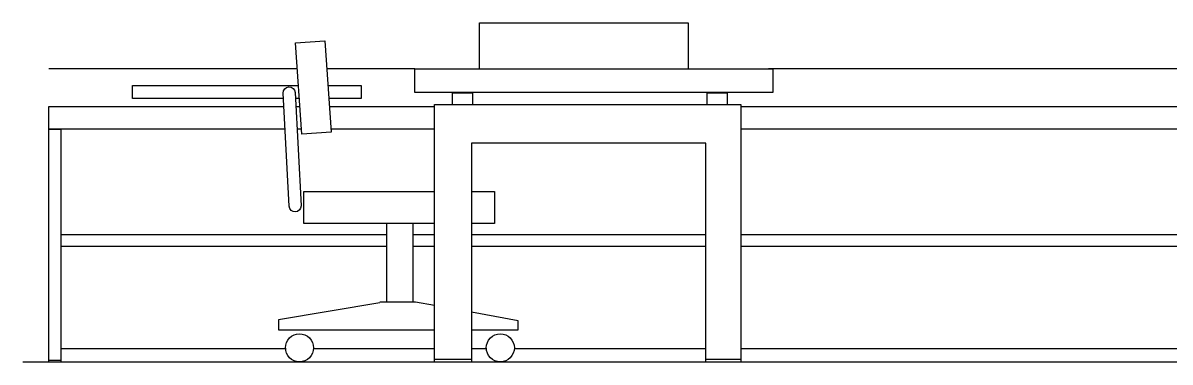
# Model space of a CAD drawing. Header units: metres. Extents: x 1905 to 1922.2, y 1773.7 to 1790.9.
# Drawn here: x 1905.709 to 1908.751, y 1777.134 to 1778.034 of the extents above; entities that cross this region are included whole.
import ezdxf

# ---------------------------------------------------------------- set-up
doc = ezdxf.new("R2010")
doc.units = ezdxf.units.M

# ---------------------------------------------------------------- blocks, each defined once
blk = doc.blocks.new('CCADUNITCIRCLE', base_point=(0.014, 0.014))
at = {"color": 0, "linetype": 'ByBlock'}
blk.add_circle((0, 0), 1, dxfattribs=at)

msp = doc.modelspace()

# ---------------------------------------------------------------- linework, layer by layer
at = {"linetype": 'Continuous'}
for p, q in [((1906.4359, 1777.9126), (1905.7776, 1777.9126)), ((1906.7481, 1777.9126), (1906.5143, 1777.9126)), ((1906.7481, 1777.9126), (1907.6975, 1777.9126)), ((1906.7481, 1777.8494), (1906.7481, 1777.9126)), ((1909.0862, 1777.9126), (1907.6864, 1777.9126)), ((1907.6975, 1777.9126), (1907.6975, 1777.8494)), ((1905.9992, 1777.8678), (1906.4391, 1777.8678)), ((1905.9992, 1777.8336), (1905.9992, 1777.8678)), ((1906.5174, 1777.8678), (1906.6055, 1777.8678)), ((1906.6055, 1777.8678), (1906.6055, 1777.8336)), ((1906.3995, 1777.8336), (1905.9992, 1777.8336)), ((1906.4415, 1777.8336), (1906.4312, 1777.8336)), ((1906.6055, 1777.8336), (1906.5198, 1777.8336)), ((1907.6975, 1777.8494), (1906.7481, 1777.8494)), ((1906.8483, 1777.8488), (1906.9011, 1777.8488)), ((1906.8483, 1777.818), (1906.8483, 1777.8488)), ((1906.9011, 1777.8488), (1906.9011, 1777.818)), ((1907.5234, 1777.8488), (1907.5762, 1777.8488)), ((1907.5234, 1777.818), (1907.5234, 1777.8488)), ((1907.5762, 1777.8488), (1907.5762, 1777.818)), ((1905.7776, 1777.8127), (1906.4006, 1777.8127)), ((1905.7776, 1777.7519), (1905.7776, 1777.8127)), ((1906.4323, 1777.8127), (1906.4429, 1777.8127)), ((1906.5213, 1777.8127), (1906.8003, 1777.8127)), ((1906.8003, 1777.818), (1907.6125, 1777.818)), ((1906.8003, 1777.1337), (1906.8003, 1777.818)), ((1907.6125, 1777.818), (1907.6125, 1777.1337)), ((1907.6125, 1777.8127), (1909.0508, 1777.8127)), ((1905.7771, 1777.1337), (1905.7771, 1777.7521)), ((1905.7771, 1777.7521), (1905.8088, 1777.7521)), ((1906.4038, 1777.7519), (1905.7776, 1777.7519)), ((1905.8088, 1777.7521), (1905.8088, 1777.1337)), ((1906.4472, 1777.7519), (1906.4355, 1777.7519)), ((1906.8003, 1777.7519), (1906.5255, 1777.7519)), ((1909.054, 1777.7519), (1907.6125, 1777.7519)), ((1907.5202, 1777.7148), (1906.8979, 1777.7148)), ((1906.8979, 1777.7148), (1906.8979, 1777.1337)), ((1907.5202, 1777.1337), (1907.5202, 1777.7148)), ((1905.8088, 1777.4723), (1906.6737, 1777.4723)), ((1906.7423, 1777.4723), (1906.8003, 1777.4723)), ((1906.8979, 1777.4723), (1907.5202, 1777.4723)), ((1907.6125, 1777.4723), (1909.324, 1777.4723)), ((1906.6737, 1777.4406), (1905.8088, 1777.4406)), ((1906.8003, 1777.4406), (1906.7423, 1777.4406)), ((1907.5202, 1777.4406), (1906.8979, 1777.4406)), ((1909.324, 1777.4406), (1907.6125, 1777.4406)), ((1906.4069, 1777.1693), (1905.8088, 1777.1693)), ((1906.8003, 1777.1693), (1906.4788, 1777.1693)), ((1906.9392, 1777.1693), (1906.8979, 1777.1693)), ((1907.5202, 1777.1693), (1907.0117, 1777.1693)), ((1909.0581, 1777.1693), (1907.6125, 1777.1693)), ((1911.5628, 1777.1337), (1905.7086, 1777.1337)), ((1905.8088, 1777.1376), (1905.7771, 1777.1376)), ((1906.8979, 1777.1403), (1906.8003, 1777.1403)), ((1907.6125, 1777.1403), (1907.5202, 1777.1403))]:
    msp.add_line(p, q, dxfattribs=at)
for points in [[(1906.9195, 1778.0343), (1907.4733, 1778.0343), (1907.4733, 1777.9126)], [(1906.9195, 1777.9126), (1906.9195, 1778.0343)], [(1906.8003, 1777.5016), (1906.4532, 1777.5016), (1906.4532, 1777.5864)], [(1906.4532, 1777.5864), (1906.8003, 1777.5864)], [(1906.8979, 1777.5864), (1906.9595, 1777.5864), (1906.9595, 1777.5016), (1906.8979, 1777.5016)], [(1906.6737, 1777.2932), (1906.6737, 1777.5016)], [(1906.7423, 1777.5016), (1906.7423, 1777.2932)], [(1906.6553, 1777.2906), (1906.3863, 1777.2458), (1906.3863, 1777.2194), (1906.8003, 1777.2194)], [(1906.8003, 1777.284), (1906.7502, 1777.2932), (1906.6553, 1777.2932)], [(1906.8979, 1777.2194), (1907.0218, 1777.2194), (1907.0218, 1777.2431), (1906.8979, 1777.266)]]:
    msp.add_lwpolyline(points, dxfattribs=at)
msp.add_lwpolyline([(1906.5091, 1777.9866), (1906.526, 1777.7446), (1906.4481, 1777.7392), (1906.4312, 1777.9812)], close=True, dxfattribs=at)
msp.add_lwpolyline([(1906.4304, 1777.8492), (1906.4461, 1777.549, -1), (1906.4145, 1777.5474), (1906.3988, 1777.8476, -1)], format="xyb", close=True, dxfattribs=at)

# ---------------------------------------------------------------- block references
at = {"linetype": 'Continuous', "xscale": 0.03729108247006252, "yscale": 0.03706066733246871, "zscale": 1.339622892913804}
for p in [(1906.4426, 1777.1721), (1906.9753, 1777.1721)]:
    msp.add_blockref('CCADUNITCIRCLE', p, dxfattribs=at)

doc.saveas('drawing.dxf')
